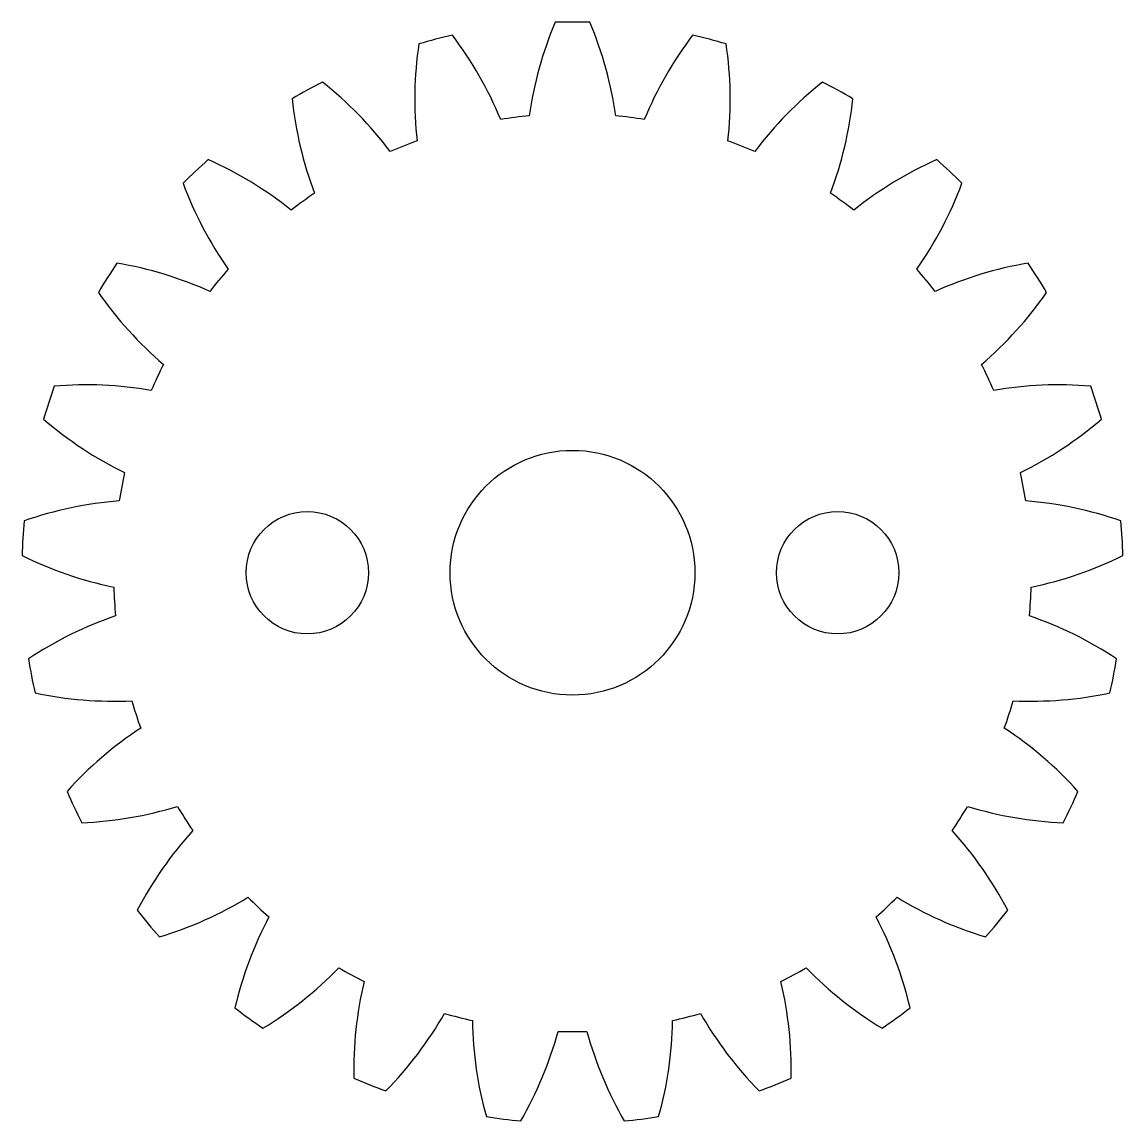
# Model space of a CAD drawing. Header units: millimetres. Extents: x -13.5 to 13.5, y -13.4 to 13.5.
import ezdxf

# ---------------------------------------------------------------- set-up
doc = ezdxf.new("R2010")
doc.units = ezdxf.units.MM

msp = doc.modelspace()

# ---------------------------------------------------------------- linework, layer by layer
msp.add_lwpolyline([(-3.766, 12.964, 0.06465), (-3.811, 10.585, 0.015709), (-4.468, 10.325, 0.06465), (-6.129, 12.029, 0.015709), (-6.872, 11.62, 0.06465), (-6.323, 9.305, 0.015709), (-6.895, 8.889, 0.06465), (-8.928, 10.126, 0.015709), (-9.546, 9.546, 0.06465), (-8.439, 7.44, 0.015709), (-8.889, 6.895, 0.06465), (-11.166, 7.588, 0.015709), (-11.62, 6.872, 0.06465), (-10.024, 5.107, 0.015709), (-10.325, 4.468, 0.06465), (-12.702, 4.573, 0.015709), (-12.964, 3.766, 0.06465), (-10.979, 2.454, 0.015709), (-11.111, 1.76, 0.06465), (-13.44, 1.27, 0.015709), (-13.493, 0.424, 0.06465), (-11.244, -0.353, 0.015709), (-11.2, -1.059, 0.06465), (-13.334, -2.112, 0.015709), (-13.175, -2.945, 0.06465), (-10.803, -3.139, 0.015709), (-10.585, -3.811, 0.06465), (-12.39, -5.361, 0.015709), (-12.029, -6.129, 0.06465), (-9.683, -5.727, 0.015709), (-9.305, -6.323, 0.06465), (-10.667, -8.274, 0.015709), (-10.126, -8.928, 0.06465), (-7.955, -7.955, 0.015709), (-7.44, -8.439, 0.06465), (-8.274, -10.667, 0.015709), (-7.588, -11.166, 0.06465), (-5.727, -9.683, 0.015709), (-5.107, -10.024, 0.06465), (-5.361, -12.39, 0.015709), (-4.573, -12.702, 0.06465), (-3.139, -10.803, 0.015709), (-2.454, -10.979, 0.06465), (-2.112, -13.334, 0.015709), (-1.27, -13.44, 0.06465), (-0.353, -11.244, 0.015709), (0.353, -11.244, 0.06465), (1.27, -13.44, 0.015709), (2.112, -13.334, 0.06465), (2.454, -10.979, 0.015709), (3.139, -10.803, 0.06465), (4.573, -12.702, 0.015709), (5.361, -12.39, 0.06465), (5.107, -10.024, 0.015709), (5.727, -9.683, 0.06465), (7.588, -11.166, 0.015709), (8.274, -10.667, 0.06465), (7.44, -8.439, 0.015709), (7.955, -7.955, 0.06465), (10.126, -8.928, 0.015709), (10.667, -8.274, 0.06465), (9.305, -6.323, 0.015709), (9.683, -5.727, 0.06465), (12.029, -6.129, 0.015709), (12.39, -5.361, 0.06465), (10.585, -3.811, 0.015709), (10.803, -3.139, 0.06465), (13.175, -2.945, 0.015709), (13.334, -2.112, 0.06465), (11.2, -1.059, 0.015709), (11.244, -0.353, 0.06465), (13.493, 0.424, 0.015709), (13.44, 1.27, 0.06465), (11.111, 1.76, 0.015709), (10.979, 2.454, 0.06465), (12.964, 3.766, 0.015709), (12.702, 4.573, 0.06465), (10.325, 4.468, 0.015709), (10.024, 5.107, 0.06465), (11.62, 6.872, 0.015709), (11.166, 7.588, 0.06465), (8.889, 6.895, 0.015709), (8.439, 7.44, 0.06465), (9.546, 9.546, 0.015709), (8.928, 10.126, 0.06465), (6.895, 8.889, 0.015709), (6.323, 9.305, 0.06465), (6.872, 11.62, 0.015709), (6.129, 12.029, 0.06465), (4.468, 10.325, 0.015709), (3.811, 10.585, 0.06465), (3.766, 12.964, 0.015709), (2.945, 13.175, 0.06465), (1.76, 11.111, 0.015709), (1.059, 11.2, 0.06465), (0.424, 13.493, 0.015709), (-0.424, 13.493, 0.06465), (-1.059, 11.2, 0.015709), (-1.76, 11.111, 0.06465), (-2.945, 13.175, 0.015709)], format="xyb", close=True)
for centre, radius in [((0, 0), 3), ((-6.5, 0), 1.5), ((6.5, 0), 1.5)]:
    msp.add_circle(centre, radius)

doc.saveas('drawing.dxf')
